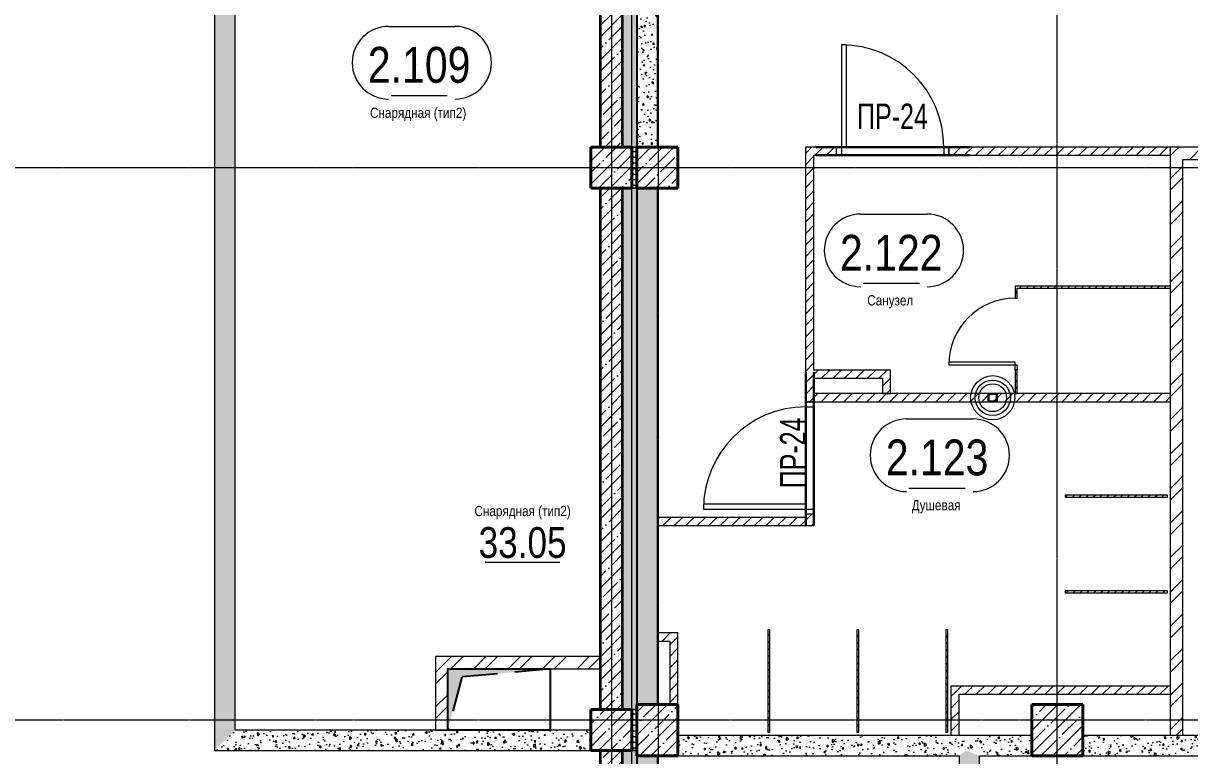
# Model space of a CAD drawing. Header units: millimetres. Extents: x -65509 to 912790, y 446 to 713294.
# Drawn here: x 182045 to 193449, y 217825 to 224986 of the extents above; entities that cross this region are included whole.
import ezdxf
from ezdxf.enums import TextEntityAlignment as Align

# ---------------------------------------------------------------- set-up
doc = ezdxf.new("R2010")
doc.units = ezdxf.units.MM
for name, pattern in [('CENTER2', [28.575, 19.05, -3.175, 3.175, -3.175]), ('HIDDEN', [9.525, 6.35, -3.175]), ('HIDDEN2', [4.7625, 3.175, -1.5875])]:
    doc.linetypes.add(name, pattern=pattern)
doc.layers.get('Defpoints').update_dxf_attribs({"color": 250})
for name, color, linetype, lineweight in [('A-AREA', 250, 'Continuous', 15), ('АР_Area', 250, 'Continuous', 5), ('АР_Двери', 5, 'Continuous', 9), ('АР_Колонны', 250, 'Continuous', 30), ('АР_площадь пом', 250, 'Continuous', 5), ('АР_Стены ГКЛ', 250, 'Continuous', 15), ('АР_Стены ЖБ', 250, 'Continuous', 35), ('АР_Стены кирпич', 250, 'Continuous', 20), ('АР_Стены ПЕНОблок', 250, 'Continuous', 20), ('АР_Стены_дефшов', 250, 'Continuous', 0), ('АР_Штриховка', 250, 'Continuous', 0), ('Двери кабины', 250, 'Continuous', 0), ('КМ_Фахверки', 250, 'Continuous', 25), ('ОВ_Шахты_блок 4.1', 250, 'Continuous', 25), ('РД_Оси_100', 250, 'Continuous', 0)]:
    doc.layers.add(name, color=color, linetype=linetype, lineweight=lineweight)
for name, color, linetype, lineweight, plot in [('АР_Делит', 250, 'Continuous', 0, False), ('РД_Проем', 250, 'Continuous', 0, False), ('РД_проем_инж перемыч_подсчет', 250, 'Continuous', 30, False)]:
    doc.layers.add(name, color=color, linetype=linetype, lineweight=lineweight, plot=plot)
doc.layers.add('РД_Перемычка инж проемов', color=250, linetype='Continuous')
doc.styles.add('Arial0', font='arial.ttf')
doc.styles.add('style1', font='ARIALN.TTF')
doc.styles.add('ккк', font='isocpeur.ttf', dxfattribs={"width": 0.85, "oblique": 15})
pattern_1 = [(45, (142195.16, 127275.07), (-112.2532, 112.2532), []), (45, (142307.41, 127275.07), (-112.2532, 112.2532), [198.4375, -39.6875, 0, -39.6875])]
pattern_2 = [(45, (142195.16, 127275.07), (-56.1266, 56.1266), [])]
pattern_3 = [(45, (142195.157, 127275.073), (-33.67596, 33.67596), [])]
pattern_4 = [(45, (142195.16, 127275.07), (-112.2532, 112.2532), []), (45, (142307.41, 127275.07), (-112.2532, 112.2532), [198.4375, -39.6875, 0, -39.6875])]
pattern_5 = [(360, (142195.157, 127275.073), (47.625, 27.4963065), [31.75, -63.5]), (120, (142195.157, 127275.073), (-47.625, 27.4963066), [31.75, -63.5]), (60, (142195.157, 127275.073), (1e-07, 54.992613), [-63.5, 31.75])]
pattern_6 = [(45, (142195.16, 127275.07), (-56.1266, 56.1266), [])]

# ---------------------------------------------------------------- blocks, each defined once
blk = doc.blocks.new('СОШ_2200_АР_ОСИ_М100_28.05.24')
at = {"layer": 'РД_Оси_100', "linetype": 'CENTER2'}
for p, q in [((49960, -6155), (49960, 139938.679)), ((-5954.958, 96300), (119910, 96300)), ((-5954.958, 90900), (119910, 90900))]:
    blk.add_line(p, q, dxfattribs=at)
for points in [[(45530, 139938.679), (45600, 139538.679), (45600, -6163.457)], [(46060, -6163.105), (46060, 139538.679), (46130, 139938.679)]]:
    blk.add_lwpolyline(points, dxfattribs=at)
blk = doc.blocks.new('otv')
at = {"linetype": 'Continuous'}
blk.add_lwpolyline([(0, -1), (0, 0), (1, 0), (1, -1)], close=True, dxfattribs=at)
blk.add_solid([(0, -1), (0, 0), (0.135, -0.137), (1, 0)], dxfattribs=at)
blk = doc.blocks.new('otv пунктир')
at = {"linetype": 'HIDDEN', "ltscale": 0.07}
blk.add_lwpolyline([(0, 0), (0, 1), (1, 1), (1, 0)], close=True, dxfattribs=at)
blk.add_lwpolyline([(0, 1), (0.135, 0.137), (1, 0)], dxfattribs=at)
blk = doc.blocks.new('Ф_блок 80')
at = {"layer": 'АР_Делит', "color": 1}
for radius in [216, 173, 136]:
    blk.add_circle((40, -40), radius, dxfattribs=at)
at = {"layer": 'КМ_Фахверки'}
blk.add_lwpolyline([(0, 0), (80, 0), (80, -80), (0, -80)], close=True, dxfattribs=at)
at = {"layer": 'КМ_Фахверки', "lineweight": 5}
blk.add_lwpolyline([(6, -6), (74, -6), (74, -74), (6, -74)], close=True, dxfattribs=at)
blk = doc.blocks.new('MOK-МаркаПом_овал_ареал')
for p, q in [((-2.99, 3.76), (3.52, 3.76)), ((-2.75, -3), (2.75, -3))]:
    blk.add_line(p, q)
for centre, radius, start, end in [((-2.99, 0.21), 3.55, 90, 270), ((3.52, 0.21), 3.55, 270, 90), ((-7.41, 0), 7.16, 0, 0.001)]:
    blk.add_arc(centre, radius, start, end)
at = {"color": 0, "style": 'style1'}
blk.add_attdef('АР-ПОМЕЩЕНИЕ:НОМЕР', text='', height=3, dxfattribs=at).set_placement((0.26, 0), align=Align.MIDDLE)
blk = doc.blocks.new('MOK-МаркаПомещения1')
at = {"layer": 'A-AREA', "color": 0}
blk.add_line((-3.65, -1.94), (3.65, -1.94), dxfattribs=at)
at = {"layer": 'A-AREA', "color": 0, "style": 'style1'}
blk.add_attdef('АР-ПОМЕЩЕНИЕ:ПЛОЩАДЬ', text='', height=3, dxfattribs=at).set_placement((0, 0), align=Align.MIDDLE)
at = {"layer": 'Defpoints', "style": 'style1', "flags": 8}
blk.add_attdef('АР-ПОМЕЩЕНИЕ:НАИМЕНОВАНИЕ', text='', height=1, dxfattribs=at).set_placement((0, 2.96), align=Align.MIDDLE)
blk = doc.blocks.new('MOK-МаркаПеремычки')
at = {"color": 0, "style": 'ккк', "oblique": 15, "width": 0.85}
blk.add_attdef('АР-ПРОЕМ:ПЕРЕМЫЧКА', text='', height=2.5, dxfattribs=at).set_placement((0, 0), align=Align.MIDDLE)

msp = doc.modelspace()

# ---------------------------------------------------------------- hatches: boundary and pattern name
at = {"layer": 'АР_Штриховка', "linetype": 'Continuous', "lineweight": 0}
h = msp.add_hatch(dxfattribs=at)
h.set_pattern_fill('AR-CONC', color=256, angle=45, style=0)
h.set_pattern_definition([(95, (142195.16, 127275.07), (140.09465, 117.55338), [19.05, -209.55]), (40, (142195.16, 127275.07), (-160.01845, 110.17673), [15.24, -167.64058]), (145.45144, (142206.83, 127284.87), (-19.9238, 227.7301), [16.19, -178.09024]), (91.1842, (142159.24, 127311), (221.41024, 161.9534), [28.575, -314.325]), (141.63556, (142177.7, 127324.5), (-7.0866, 342.82676), [24.285, -267.1356]), (36.18415, (142159.24, 127311), (-7.0866, 342.82676), [22.86, -251.4597]), (66, (142186.18, 127319.97), (179.51998, 34.89515), [19.05, -209.55]), (11, (142186.18, 127319.97), (-86.53993, 173.9412), [15.24, -167.64]), (116.45145, (142201.14, 127322.88), (92.98005, 208.83634), [16.19, -178.08994]), (82.5, (142195.16, 127275.07), (-57.60547, 61.973414), [0, -165.608, 0, -170.18, 0, -168.275]), (52.5, (142195.16, 127275.07), (-23.58973, 118.087), [0, -97.028, 0, -161.798, 0, -64.135]), (12.5, (142155.105, 127235.02), (99.927863, 91.826196), [0, -63.5, 0, -198.12, 0, -262.89]), (2.5, (142137.14, 127217.06), (86.7639, 122.72239), [0, -82.55, 0, -131.572, 0, -186.69])])
h.paths.add_polyline_path([(183915.157, 217875.073), (184115.157, 218075.073), (184115.157, 227675.073), (183915.157, 227675.073)], flags=0)
at = {"layer": 'АР_Штриховка', "linetype": 'Continuous', "lineweight": 5}
h = msp.add_hatch(dxfattribs=at)
h.set_pattern_fill('ANSI35', color=256, scale=25, style=0)
h.set_pattern_definition(pattern_1)
h.paths.add_polyline_path([(187685.158, 223775.073), (187905.157, 223775.073), (187905.157, 227375.073), (187685.158, 227375.073)], flags=0)
at = {"layer": 'АР_Штриховка', "linetype": 'Continuous', "lineweight": 0}
h = msp.add_hatch(dxfattribs=at)
h.set_pattern_fill('HONEY', color=256, scale=10, angle=-360, style=0)
h.set_pattern_definition(pattern_5)
h.paths.add_polyline_path([(188045.157, 227375.073), (187905.157, 227375.073), (187905.157, 223775.073), (188045.157, 223775.073)], flags=0)
h = msp.add_hatch(dxfattribs=at)
h.set_pattern_fill('AR-CONC', color=256, angle=-315, style=0)
h.set_pattern_definition([(95, (142195.16, 127275.07), (140.09465, 117.55338), [19.05, -209.55]), (40, (142195.16, 127275.07), (-160.01845, 110.17673), [15.24, -167.64058]), (145.45144, (142206.83, 127284.87), (-19.9238, 227.7301), [16.19, -178.09024]), (91.1842, (142159.24, 127311), (221.41024, 161.9534), [28.575, -314.325]), (141.63556, (142177.7, 127324.5), (-7.0866, 342.82676), [24.285, -267.1356]), (36.18415, (142159.24, 127311), (-7.0866, 342.82676), [22.86, -251.4597]), (66, (142186.18, 127319.97), (179.51998, 34.89515), [19.05, -209.55]), (11, (142186.18, 127319.97), (-86.53993, 173.9412), [15.24, -167.64]), (116.45145, (142201.14, 127322.88), (92.98005, 208.83634), [16.19, -178.08994]), (82.5, (142195.16, 127275.07), (-57.60547, 61.973414), [0, -165.608, 0, -170.18, 0, -168.275]), (52.5, (142195.16, 127275.07), (-23.58973, 118.087), [0, -97.028, 0, -161.798, 0, -64.135]), (12.5, (142155.105, 127235.02), (99.927863, 91.826196), [0, -63.5, 0, -198.12, 0, -262.89]), (2.5, (142137.14, 127217.06), (86.7639, 122.72239), [0, -82.55, 0, -131.572, 0, -186.69])])
h.paths.add_polyline_path([(188245.382, 227375.074), (188045.382, 227375.073), (188045.401, 223775.073), (188245.401, 223775.074)], flags=0)
at = {"layer": 'АР_Штриховка', "linetype": 'Continuous', "lineweight": 5}
h = msp.add_hatch(dxfattribs=at)
h.set_pattern_fill('ANSI35', color=256, scale=25, style=0)
h.set_pattern_definition(pattern_4)
h.paths.add_polyline_path([(187595.157, 223375.073), (187995.157, 223375.073), (187995.157, 223775.073), (187595.157, 223775.073)], flags=0)
at = {"layer": 'АР_Штриховка', "linetype": 'Continuous', "lineweight": 0}
h = msp.add_hatch(dxfattribs=at)
h.set_pattern_fill('HONEY', color=256, scale=10, angle=-360, style=0)
h.set_pattern_definition(pattern_5)
h.paths.add_polyline_path([(188045.157, 223775.073), (187995.157, 223775.073), (187995.157, 223375.073), (188045.157, 223375.073)], flags=0)
at = {"layer": 'АР_Штриховка', "linetype": 'Continuous', "lineweight": 5}
h = msp.add_hatch(dxfattribs=at)
h.set_pattern_fill('ANSI35', color=256, scale=25, style=0)
h.set_pattern_definition(pattern_4)
h.paths.add_polyline_path([(188045.307, 223375.073), (188445.307, 223375.073), (188445.307, 223775.073), (188045.307, 223775.073)], flags=0)
at = {"layer": 'АР_Штриховка', "linetype": 'Continuous', "lineweight": 0, "ltscale": 0.5}
h = msp.add_hatch(dxfattribs=at)
h.set_pattern_fill('ANSI31', color=256, scale=25, style=0)
h.set_pattern_definition([(45, (142195.16, 127275.07), (-56.1266, 56.1266), [])])
h.paths.add_polyline_path([(189695.157, 220155.073), (189775.157, 220075.073), (189775.157, 220185.073), (189695.157, 220185.073)], flags=0)
h.paths.add_polyline_path([(189695.157, 221285.073), (189775.157, 221365.073), (189775.157, 221515.073), (189755.157, 221541.74), (189695.157, 221515.073)], flags=0)
h.paths.add_polyline_path([(189695.157, 221515.073), (189755.157, 221541.74), (189775.157, 221595.073), (189775.157, 223695.073), (189695.157, 223775.073)], flags=0)
h = msp.add_hatch(dxfattribs=at)
h.set_pattern_fill('ANSI31', color=256, scale=25, style=0)
h.set_pattern_definition(pattern_2)
h.paths.add_polyline_path([(193263.139, 223695.073), (193263.139, 223775.073), (191095.157, 223775.073), (191095.157, 223695.073)], flags=0)
h.paths.add_polyline_path([(189995.157, 223695.073), (189995.157, 223775.073), (189695.157, 223775.073), (189775.157, 223695.073)], flags=0)
at = {"layer": 'АР_Штриховка', "linetype": 'Continuous', "lineweight": 0}
h = msp.add_hatch(dxfattribs=at)
h.set_pattern_fill('ANSI32', color=256, scale=25, angle=-360, style=0)
h.set_pattern_definition([(45, (142195.16, 127275.07), (-168.3798, 168.3798), []), (45, (142307.4, 127275.07), (-168.3798, 168.3798), [])])
h.paths.add_polyline_path([(193383.139, 223655.073), (193263.139, 223775.073), (193263.139, 221285.073), (193383.139, 221285.073)], flags=0)
h.paths.add_polyline_path([(193383.139, 221285.073), (193263.139, 221285.073), (193263.139, 218505.073), (193383.139, 218505.073)], flags=0)
h.paths.add_polyline_path([(193383.139, 218505.073), (193263.139, 218505.073), (193263.139, 218025.073), (193383.139, 218025.073)], flags=0)
h = msp.add_hatch(dxfattribs=at)
h.set_pattern_fill('ANSI32', color=256, scale=25, style=0)
h.set_pattern_definition([(45, (142195.16, 127275.07), (-168.3798, 168.3798), []), (45, (142307.4, 127275.07), (-168.3798, 168.3798), [])])
h.paths.add_polyline_path([(193263.139, 223775.073), (193383.139, 223655.073), (193633.139, 223655.073), (193753.139, 223775.073)], flags=0)
at = {"layer": 'АР_Штриховка', "linetype": 'Continuous', "lineweight": 5}
h = msp.add_hatch(dxfattribs=at)
h.set_pattern_fill('ANSI35', color=256, scale=25, style=0)
h.set_pattern_definition(pattern_1)
h.paths.add_polyline_path([(187685.159, 218275.073), (187905.158, 218275.073), (187905.158, 223375.073), (187685.159, 223375.073)], flags=0)
at = {"layer": 'АР_Штриховка', "linetype": 'Continuous', "lineweight": 0}
h = msp.add_hatch(dxfattribs=at)
h.set_pattern_fill('HONEY', color=256, scale=10, angle=-360, style=0)
h.set_pattern_definition(pattern_5)
h.paths.add_polyline_path([(188045.157, 223375.073), (187905.157, 223375.073), (187905.157, 218275.073), (188045.157, 218275.073)], flags=0)
h = msp.add_hatch(dxfattribs=at)
h.set_pattern_fill('AR-CONC', color=256, angle=-315, style=0)
h.set_pattern_definition([(95, (142195.16, 127275.07), (140.09465, 117.55338), [19.05, -209.55]), (40, (142195.16, 127275.07), (-160.01845, 110.17673), [15.24, -167.6406]), (145.45144, (142206.83, 127284.87), (-19.9238, 227.7301), [16.19, -178.09024]), (91.1842, (142159.24, 127311), (221.41024, 161.9534), [28.575, -314.325]), (141.63556, (142177.7, 127324.5), (-7.0866, 342.82676), [24.285, -267.1356]), (36.18415, (142159.24, 127311), (-7.0866, 342.8268), [22.86, -251.4597]), (66, (142186.18, 127319.97), (179.51998, 34.89515), [19.05, -209.55]), (11, (142186.18, 127319.97), (-86.53993, 173.9412), [15.24, -167.64]), (116.45145, (142201.14, 127322.88), (92.98005, 208.83634), [16.19, -178.08994]), (82.5, (142195.16, 127275.07), (-57.60547, 61.973414), [0, -165.608, 0, -170.18, 0, -168.275]), (52.5, (142195.16, 127275.07), (-23.58973, 118.087), [0, -97.028, 0, -161.798, 0, -64.135]), (12.5, (142155.105, 127235.02), (99.927863, 91.826196), [0, -63.5, 0, -198.12, 0, -262.89]), (2.5, (142137.14, 127217.06), (86.7639, 122.72239), [0, -82.55, 0, -131.572, 0, -186.69])])
h.paths.add_polyline_path([(188245.457, 223375.074), (188045.457, 223375.073), (188045.481, 218325.073), (188245.481, 218325.074)], flags=0)
h = msp.add_hatch(dxfattribs=at)
h.set_pattern_fill('ANSI31', color=256, scale=15, angle=-360, style=0)
h.set_pattern_definition([(45, (142195.157, 127275.073), (-33.67596, 33.67596), [])])
h.paths.add_polyline_path([(191743.139, 222415.073), (191763.139, 222395.073), (193263.139, 222395.073), (193263.139, 222415.073)], flags=0)
h = msp.add_hatch(dxfattribs=at)
h.set_pattern_fill('ANSI31', color=256, scale=15, style=0)
h.set_pattern_definition(pattern_3)
h.paths.add_polyline_path([(191743.139, 221365.073), (191763.139, 221365.073), (191763.139, 221597.591), (191743.139, 221597.591)], flags=0)
h.paths.add_polyline_path([(191743.139, 222347.591), (191763.139, 222347.591), (191763.139, 222395.073), (191743.139, 222415.073)], flags=0)
at = {"layer": 'АР_Штриховка', "linetype": 'Continuous', "lineweight": 0, "ltscale": 0.5}
h = msp.add_hatch(dxfattribs=at)
h.set_pattern_fill('ANSI31', color=256, scale=25, angle=-360, style=0)
h.set_pattern_definition([(45, (142195.16, 127275.07), (-56.1266, 56.1266), [])])
h.paths.add_polyline_path([(189775.157, 221595.073), (189755.157, 221541.74), (189775.157, 221515.073), (190445.157, 221515.073), (190525.157, 221595.073)], flags=0)
h = msp.add_hatch(dxfattribs=at)
h.set_pattern_fill('ANSI31', color=256, scale=25, angle=-360, style=0)
h.set_pattern_definition([(45, (142195.16, 127275.07), (-56.1266, 56.1266), [])])
h.paths.add_polyline_path([(190525.157, 221595.073), (190445.157, 221515.073), (190445.157, 221365.073), (190525.157, 221365.073)], flags=0)
h = msp.add_hatch(dxfattribs=at)
h.set_pattern_fill('ANSI31', color=256, scale=25, angle=-360, style=0)
h.set_pattern_definition([(45, (142195.16, 127275.07), (-56.1266, 56.1266), [])])
h.paths.add_polyline_path([(189775.157, 221365.073), (189695.157, 221285.073), (193263.139, 221285.073), (193263.139, 221365.073)], flags=0)
at = {"layer": 'АР_Штриховка', "linetype": 'Continuous', "lineweight": 0}
h = msp.add_hatch(dxfattribs=at)
h.set_pattern_fill('ANSI31', color=256, scale=15, angle=-360, style=0)
h.set_pattern_definition(pattern_3)
h.paths.add_polyline_path([(193231.095, 220352.299), (193231.095, 220372.299), (192233.139, 220372.299), (192233.139, 220352.299)], flags=0)
at = {"layer": 'АР_Штриховка', "linetype": 'Continuous', "lineweight": 0, "ltscale": 0.5}
h = msp.add_hatch(dxfattribs=at)
h.set_pattern_fill('ANSI31', color=256, scale=25, style=0)
h.set_pattern_definition([(45, (142195.16, 127275.07), (-56.1266, 56.1266), [])])
h.paths.add_polyline_path([(188245.472, 220155.073), (188245.472, 220075.073), (189775.157, 220075.073), (189695.157, 220155.073)], flags=0)
at = {"layer": 'АР_Штриховка', "linetype": 'Continuous', "lineweight": 0}
h = msp.add_hatch(dxfattribs=at)
h.set_pattern_fill('ANSI31', color=256, scale=15, angle=-360, style=0)
h.set_pattern_definition([(45, (142195.157, 127275.073), (-33.67596, 33.67596), [])])
h.paths.add_polyline_path([(192233.139, 219437.482), (192233.139, 219417.482), (193231.095, 219417.482), (193231.095, 219437.482)], flags=0)
at = {"layer": 'АР_Штриховка', "linetype": 'Continuous', "lineweight": 0, "ltscale": 0.5}
h = msp.add_hatch(dxfattribs=at)
h.set_pattern_fill('ANSI31', color=256, scale=25, style=0)
h.set_pattern_definition(pattern_6)
h.paths.add_polyline_path([(188365.307, 218945.069), (188445.307, 219025.066), (188245.477, 219025.073), (188245.474, 218945.073)], flags=0)
h = msp.add_hatch(dxfattribs=at)
h.set_pattern_fill('ANSI31', color=256, scale=25, style=0)
h.set_pattern_definition([(45, (142195.16, 127275.07), (-56.1266, 56.1266), [])])
h.paths.add_polyline_path([(188365.307, 218325.073), (188445.307, 218325.073), (188445.307, 219025.066), (188365.307, 218945.069)], flags=0)
at = {"layer": 'АР_Штриховка', "linetype": 'Continuous', "lineweight": 0}
h = msp.add_hatch(dxfattribs=at)
h.set_pattern_fill('ANSI31', color=256, scale=15, style=0)
h.set_pattern_definition([(45, (142195.157, 127275.073), (-33.67596, 33.67596), [])])
h.paths.add_polyline_path([(189325.311, 218055.073), (189345.311, 218055.073), (189345.311, 219055.073), (189325.311, 219055.073)], flags=0)
h = msp.add_hatch(dxfattribs=at)
h.set_pattern_fill('ANSI31', color=256, scale=15, style=0)
h.set_pattern_definition(pattern_3)
h.paths.add_polyline_path([(190195.311, 218055.073), (190215.311, 218055.073), (190215.311, 219055.073), (190195.311, 219055.073)], flags=0)
h = msp.add_hatch(dxfattribs=at)
h.set_pattern_fill('ANSI31', color=256, scale=15, style=0)
h.set_pattern_definition(pattern_3)
h.paths.add_polyline_path([(191065.311, 218055.074), (191085.311, 218055.074), (191085.311, 219055.073), (191065.311, 219055.073)], flags=0)
h = msp.add_hatch(dxfattribs=at)
h.set_pattern_fill('ANSI32', color=256, scale=25, style=0)
h.set_pattern_definition([(45, (142195.16, 127275.07), (-168.3798, 168.3798), []), (45, (142307.4, 127275.07), (-168.3798, 168.3798), [])])
h.paths.add_polyline_path([(186075.162, 218075.073), (186195.162, 218075.073), (186195.162, 218675.073), (186075.162, 218795.073)], flags=0)
h = msp.add_hatch(dxfattribs=at)
h.set_pattern_fill('ANSI32', color=256, scale=25, angle=-359.9999998, style=0)
h.set_pattern_definition([(45, (142195.16, 127275.07), (-168.3798, 168.3798), []), (45, (142307.4, 127275.07), (-168.3798, 168.3798), [])])
h.paths.add_polyline_path([(186075.162, 218795.073), (186195.162, 218675.073), (187685.159, 218675.073), (187685.159, 218795.073)], flags=0)
at = {"layer": 'АР_Штриховка', "linetype": 'Continuous', "lineweight": 0, "ltscale": 0.5}
h = msp.add_hatch(dxfattribs=at)
h.set_pattern_fill('ANSI31', color=256, scale=25, style=0)
h.set_pattern_definition(pattern_2)
h.paths.add_polyline_path([(193263.139, 218425.073), (193263.139, 218505.073), (191115.307, 218505.073), (191195.307, 218425.073)], flags=0)
h = msp.add_hatch(dxfattribs=at)
h.set_pattern_fill('ANSI31', color=256, scale=25, style=0)
h.set_pattern_definition(pattern_6)
h.paths.add_polyline_path([(191115.307, 218025.073), (191195.307, 218025.073), (191195.307, 218425.073), (191115.307, 218505.073)], flags=0)
at = {"layer": 'АР_Штриховка', "linetype": 'Continuous', "lineweight": 5}
h = msp.add_hatch(dxfattribs=at)
h.set_pattern_fill('ANSI35', color=256, scale=25, style=0)
h.set_pattern_definition(pattern_4)
h.paths.add_polyline_path([(187595.157, 217875.073), (187995.157, 217875.073), (187995.157, 218275.073), (187595.157, 218275.073)], flags=0)
at = {"layer": 'АР_Штриховка', "linetype": 'Continuous', "lineweight": 0}
h = msp.add_hatch(dxfattribs=at)
h.set_pattern_fill('HONEY', color=256, scale=10, angle=-360, style=0)
h.set_pattern_definition(pattern_5)
h.paths.add_polyline_path([(188045.157, 218275.073), (187995.157, 218275.073), (187995.157, 217875.073), (188045.157, 217875.073)], flags=0)
at = {"layer": 'АР_Штриховка', "linetype": 'Continuous', "lineweight": 5}
h = msp.add_hatch(dxfattribs=at)
h.set_pattern_fill('ANSI35', color=256, scale=25, style=0)
h.set_pattern_definition(pattern_4)
h.paths.add_polyline_path([(188045.307, 217825.073), (188445.307, 217825.073), (188445.307, 218325.073), (188045.307, 218325.073)], flags=0)
h = msp.add_hatch(dxfattribs=at)
h.set_pattern_fill('ANSI35', color=256, scale=25, style=0)
h.set_pattern_definition(pattern_4)
h.paths.add_polyline_path([(191905.157, 217825.073), (192405.157, 217825.073), (192405.157, 218325.073), (191905.157, 218325.073)], flags=0)
at = {"layer": 'АР_Штриховка', "linetype": 'Continuous', "lineweight": 0}
h = msp.add_hatch(dxfattribs=at)
h.set_pattern_fill('AR-CONC', color=256, angle=45, style=0)
h.set_pattern_definition([(95, (142195.16, 127275.07), (140.09465, 117.55338), [19.05, -209.55]), (40, (142195.16, 127275.07), (-160.01845, 110.17673), [15.24, -167.6406]), (145.45144, (142206.83, 127284.87), (-19.9238, 227.7301), [16.19, -178.09024]), (91.1842, (142159.24, 127311), (221.41024, 161.9534), [28.575, -314.325]), (141.63556, (142177.7, 127324.5), (-7.0866, 342.82676), [24.285, -267.1356]), (36.18415, (142159.24, 127311), (-7.0866, 342.8268), [22.86, -251.4597]), (66, (142186.18, 127319.97), (179.51998, 34.89515), [19.05, -209.55]), (11, (142186.18, 127319.97), (-86.53993, 173.9412), [15.24, -167.64]), (116.45144, (142201.14, 127322.88), (92.98005, 208.83634), [16.19, -178.08994]), (82.5, (142195.16, 127275.07), (-57.60547, 61.973414), [0, -165.608, 0, -170.18, 0, -168.275]), (52.5, (142195.16, 127275.07), (-23.58973, 118.087), [0, -97.028, 0, -161.798, 0, -64.135]), (12.5, (142155.105, 127235.02), (99.927863, 91.826196), [0, -63.5, 0, -198.12, 0, -262.89]), (2.5, (142137.14, 127217.06), (86.7639, 122.72239), [0, -82.55, 0, -131.572, 0, -186.69])])
h.paths.add_polyline_path([(184115.157, 218075.073), (183915.157, 217875.073), (187595.157, 217875.073), (187595.157, 218075.073)], flags=0)
h = msp.add_hatch(dxfattribs=at)
h.set_pattern_fill('AR-CONC', color=256, angle=45, style=0)
h.set_pattern_definition([(95, (142195.16, 127275.07), (140.09465, 117.55338), [19.05, -209.55]), (40, (142195.16, 127275.07), (-160.01845, 110.17673), [15.24, -167.6406]), (145.45144, (142206.83, 127284.87), (-19.9238, 227.7301), [16.19, -178.09024]), (91.1842, (142159.24, 127311), (221.41024, 161.9534), [28.575, -314.325]), (141.63556, (142177.7, 127324.5), (-7.0866, 342.82676), [24.285, -267.1356]), (36.18415, (142159.24, 127311), (-7.0866, 342.8268), [22.86, -251.4597]), (66, (142186.18, 127319.97), (179.51998, 34.89515), [19.05, -209.55]), (11, (142186.18, 127319.97), (-86.53993, 173.9412), [15.24, -167.64]), (116.45144, (142201.14, 127322.88), (92.98005, 208.83634), [16.19, -178.08994]), (82.5, (142195.16, 127275.07), (-57.60547, 61.973414), [0, -165.608, 0, -170.18, 0, -168.275]), (52.5, (142195.16, 127275.07), (-23.58973, 118.087), [0, -97.028, 0, -161.798, 0, -64.135]), (12.5, (142155.105, 127235.02), (99.927863, 91.826196), [0, -63.5, 0, -198.12, 0, -262.89]), (2.5, (142137.14, 127217.06), (86.7639, 122.72239), [0, -82.55, 0, -131.572, 0, -186.69])])
h.paths.add_polyline_path([(188445.307, 218025.073), (188445.307, 217825.073), (191195.157, 217825.073), (191261.824, 217875.073), (191195.157, 218025.073)], flags=0)
h.paths.add_polyline_path([(191195.157, 218025.073), (191261.824, 217875.073), (191395.157, 217825.073), (191905.157, 217825.073), (191905.157, 218025.073)], flags=0)
h = msp.add_hatch(dxfattribs=at)
h.set_pattern_fill('AR-CONC', color=256, angle=45, style=0)
h.set_pattern_definition([(95, (142195.16, 127275.07), (140.09465, 117.55338), [19.05, -209.55]), (40, (142195.16, 127275.07), (-160.01845, 110.17673), [15.24, -167.6406]), (145.45144, (142206.83, 127284.87), (-19.9238, 227.7301), [16.19, -178.09024]), (91.1842, (142159.24, 127311), (221.41024, 161.9534), [28.575, -314.325]), (141.63556, (142177.7, 127324.5), (-7.0866, 342.82676), [24.285, -267.1356]), (36.18415, (142159.24, 127311), (-7.0866, 342.8268), [22.86, -251.4597]), (66, (142186.18, 127319.97), (179.51998, 34.89515), [19.05, -209.55]), (11, (142186.18, 127319.97), (-86.53993, 173.9412), [15.24, -167.64]), (116.45145, (142201.14, 127322.88), (92.98005, 208.83634), [16.19, -178.08994]), (82.5, (142195.16, 127275.07), (-57.60547, 61.973414), [0, -165.608, 0, -170.18, 0, -168.275]), (52.5, (142195.16, 127275.07), (-23.58973, 118.087), [0, -97.028, 0, -161.798, 0, -64.135]), (12.5, (142155.105, 127235.02), (99.927863, 91.826196), [0, -63.5, 0, -198.12, 0, -262.89]), (2.5, (142137.14, 127217.06), (86.7639, 122.72239), [0, -82.55, 0, -131.572, 0, -186.69])])
h.paths.add_polyline_path([(192405.157, 218025.073), (192405.157, 217825.073), (193635.157, 217825.073), (193635.157, 218025.073)], flags=0)
h.paths.add_polyline_path([(193635.157, 218025.073), (193635.157, 217825.073), (195045.157, 217825.073), (195045.157, 218025.073)], flags=0)
at = {"layer": 'АР_Штриховка', "linetype": 'Continuous', "lineweight": 5}
h = msp.add_hatch(dxfattribs=at)
h.set_pattern_fill('ANSI35', color=256, scale=25, angle=-360, style=0)
h.set_pattern_definition(pattern_1)
h.paths.add_polyline_path([(187905.157, 217875.073), (187685.157, 217875.073), (187685.157, 217575.073), (187905.157, 217575.073)], flags=0)
h.paths.add_polyline_path([(187905.157, 216175.073), (187685.157, 216175.073), (187685.157, 214675.073), (187905.157, 214675.073)], flags=0)
at = {"layer": 'АР_Штриховка', "linetype": 'Continuous', "lineweight": 0}
h = msp.add_hatch(dxfattribs=at)
h.set_pattern_fill('HONEY', color=256, scale=10, angle=-360, style=0)
h.set_pattern_definition(pattern_5)
h.paths.add_polyline_path([(188045.157, 217875.073), (187905.157, 217875.073), (187905.157, 217575.068), (188045.157, 217575.068)], flags=0)
h.paths.add_polyline_path([(188045.157, 216175.068), (187905.157, 216175.068), (187905.157, 214675.073), (188045.157, 214675.073)], flags=0)
h = msp.add_hatch(dxfattribs=at)
h.set_pattern_fill('AR-CONC', color=256, angle=-315, style=0)
h.set_pattern_definition([(95, (142195.16, 127275.07), (140.09465, 117.55338), [19.05, -209.55]), (40, (142195.16, 127275.07), (-160.01845, 110.17673), [15.24, -167.6406]), (145.45144, (142206.83, 127284.87), (-19.9238, 227.7301), [16.19, -178.09024]), (91.1842, (142159.24, 127311), (221.41024, 161.9534), [28.575, -314.325]), (141.63556, (142177.7, 127324.5), (-7.0866, 342.82676), [24.285, -267.1356]), (36.18415, (142159.24, 127311), (-7.0866, 342.8268), [22.86, -251.4597]), (66, (142186.18, 127319.97), (179.51998, 34.89515), [19.05, -209.55]), (11, (142186.18, 127319.97), (-86.53993, 173.9412), [15.24, -167.64]), (116.45145, (142201.14, 127322.88), (92.98005, 208.83634), [16.19, -178.08994]), (82.5, (142195.16, 127275.07), (-57.60547, 61.973414), [0, -165.608, 0, -170.18, 0, -168.275]), (52.5, (142195.16, 127275.07), (-23.58973, 118.087), [0, -97.028, 0, -161.798, 0, -64.135]), (12.5, (142155.105, 127235.02), (99.927863, 91.826196), [0, -63.5, 0, -198.12, 0, -262.89]), (2.5, (142137.14, 127217.06), (86.7639, 122.72239), [0, -82.55, 0, -131.572, 0, -186.69])])
h.paths.add_polyline_path([(188245.43, 217827.683), (188045.43, 217827.682), (188045.431, 217625.068), (188245.431, 217625.069)], flags=0)
h.paths.add_polyline_path([(188245.438, 216125.069), (188045.438, 216125.068), (188045.458, 212375.073), (188245.458, 212375.074)], flags=0)
h = msp.add_hatch(dxfattribs=at)
h.set_pattern_fill('AR-CONC', color=256, angle=-315, style=0)
h.set_pattern_definition([(95, (142195.16, 127275.07), (140.09465, 117.55338), [19.05, -209.55]), (40, (142195.16, 127275.07), (-160.01845, 110.17673), [15.24, -167.6406]), (145.45144, (142206.83, 127284.87), (-19.9238, 227.7301), [16.19, -178.09024]), (91.1842, (142159.24, 127311), (221.41024, 161.9534), [28.575, -314.325]), (141.63556, (142177.7, 127324.5), (-7.0866, 342.82676), [24.285, -267.1356]), (36.18415, (142159.24, 127311), (-7.0866, 342.8268), [22.86, -251.4597]), (66, (142186.18, 127319.97), (179.51998, 34.89515), [19.05, -209.55]), (11, (142186.18, 127319.97), (-86.53993, 173.9412), [15.24, -167.64]), (116.45145, (142201.14, 127322.88), (92.98005, 208.83634), [16.19, -178.08994]), (82.5, (142195.16, 127275.07), (-57.60547, 61.973414), [0, -165.608, 0, -170.18, 0, -168.275]), (52.5, (142195.16, 127275.07), (-23.58973, 118.087), [0, -97.028, 0, -161.798, 0, -64.135]), (12.5, (142155.105, 127235.02), (99.927863, 91.826196), [0, -63.5, 0, -198.12, 0, -262.89]), (2.5, (142137.14, 127217.06), (86.7639, 122.72239), [0, -82.55, 0, -131.572, 0, -186.69])])
h.paths.add_polyline_path([(191395.157, 217825.073), (191261.824, 217875.073), (191195.157, 217825.073), (191195.157, 213975.073), (191395.157, 213975.073)], flags=0)
h.paths.add_polyline_path([(191395.157, 212875.073), (191195.157, 212875.073), (191195.157, 208375.073), (191395.157, 208375.073)], flags=0)
h.paths.add_polyline_path([(191395.157, 207275.073), (191195.157, 207275.073), (191195.157, 201875.073), (191395.157, 201875.073)], flags=0)
h.paths.add_polyline_path([(191395.157, 200775.073), (191195.157, 200775.073), (191195.157, 200175.073), (191395.157, 200375.073)], flags=0)

# ---------------------------------------------------------------- linework, layer by layer
at = {"layer": 'АР_Двери', "linetype": 'Continuous', "lineweight": 9}
for points in [[(190045.157, 223775.073), (190095.157, 223775.073), (190095.157, 224775.073), (190045.157, 224775.073)], [(190045.157, 223695.073), (189995.157, 223695.073), (189995.157, 223775.073), (190045.157, 223775.073)], [(191045.157, 223695.073), (191095.157, 223695.073), (191095.157, 223775.073), (191045.157, 223775.073)], [(189775.157, 221235.073), (189775.157, 221285.073), (189695.157, 221285.073), (189695.157, 221235.073)], [(189695.157, 220235.073), (189695.157, 220285.073), (188695.157, 220285.073), (188695.157, 220235.073)], [(189775.157, 220235.073), (189775.157, 220185.073), (189695.157, 220185.073), (189695.157, 220235.073)]]:
    msp.add_lwpolyline(points, close=True, dxfattribs=at)
for centre, start, end in [((190045.157, 223775.073), 0, 90), ((189695.157, 220235.073), 90, 180)]:
    msp.add_arc(centre, 1000, start, end, dxfattribs=at)
at = {"layer": 'АР_Колонны', "linetype": 'HIDDEN2', "lineweight": 25}
for p, q in [((187595.157, 223775.073), (187995.157, 223775.073)), ((187595.157, 223375.073), (187595.157, 223775.073)), ((187995.157, 223775.073), (187995.157, 223375.073)), ((188045.307, 223775.073), (188445.307, 223775.073)), ((188045.307, 223375.073), (188045.307, 223775.073)), ((188445.307, 223775.073), (188445.307, 223375.073)), ((187995.157, 223375.073), (187595.157, 223375.073)), ((188445.307, 223375.073), (188045.307, 223375.073)), ((187595.157, 218275.073), (187995.157, 218275.073)), ((187595.157, 217875.073), (187595.157, 218275.073)), ((187995.157, 218275.073), (187995.157, 217875.073)), ((188045.307, 218325.073), (188445.307, 218325.073)), ((188045.307, 217825.073), (188045.307, 218325.073)), ((188445.307, 218325.073), (188445.307, 217825.073)), ((191905.157, 218325.073), (192405.157, 218325.073)), ((191905.157, 217825.073), (191905.157, 218325.073)), ((192405.157, 218325.073), (192405.157, 217825.073)), ((187995.157, 217875.073), (187595.157, 217875.073)), ((188445.307, 217825.073), (188045.307, 217825.073)), ((192405.157, 217825.073), (191905.157, 217825.073))]:
    msp.add_line(p, q, dxfattribs=at)
at = {"layer": 'АР_Колонны', "linetype": 'Continuous', "lineweight": 35}
for p, q in [((187595.157, 223775.073), (187995.157, 223775.073)), ((187595.157, 223375.073), (187595.157, 223775.073)), ((187995.157, 223375.073), (187995.157, 223775.073)), ((188045.307, 223775.073), (188445.307, 223775.073)), ((188045.307, 223375.073), (188045.307, 223775.073)), ((188445.307, 223375.073), (188445.307, 223775.073)), ((187595.157, 223375.073), (187995.157, 223375.073)), ((188045.307, 223375.073), (188445.307, 223375.073)), ((187595.157, 218275.073), (187995.157, 218275.073)), ((187595.157, 217875.073), (187595.157, 218275.073)), ((187995.157, 217875.073), (187995.157, 218275.073)), ((188045.307, 218325.073), (188445.307, 218325.073)), ((188045.307, 217825.073), (188045.307, 218325.073)), ((188445.307, 217825.073), (188445.307, 218325.073)), ((191905.157, 218325.073), (192405.157, 218325.073)), ((191905.157, 217825.073), (191905.157, 218325.073)), ((192405.157, 217825.073), (192405.157, 218325.073)), ((187595.157, 217875.073), (187995.157, 217875.073)), ((188045.307, 217825.073), (188445.307, 217825.073)), ((191905.157, 217825.073), (192405.157, 217825.073))]:
    msp.add_line(p, q, dxfattribs=at)
at = {"layer": 'АР_Колонны', "lineweight": 9}
msp.add_lwpolyline([(188045.382, 227875.073), (188045.533, 195850.076), (187995.309, 195850.076), (187995.157, 227875.073)], close=True, dxfattribs=at)
at = {"layer": 'АР_Стены ГКЛ', "linetype": 'Continuous', "lineweight": 15}
for p, q in [((193263.139, 222415.073), (191743.139, 222415.073)), ((191743.139, 222415.073), (191743.139, 222347.591)), ((191763.139, 222395.073), (193263.139, 222395.073)), ((191763.139, 222347.591), (191763.139, 222395.073)), ((193263.139, 222395.073), (193263.139, 222415.073)), ((191743.139, 222347.591), (191763.139, 222347.591)), ((191763.139, 221597.591), (191743.139, 221597.591)), ((191743.139, 221597.591), (191743.139, 221365.073)), ((191763.139, 221365.073), (191763.139, 221597.591)), ((191743.139, 221365.073), (191763.139, 221365.073)), ((193231.095, 220372.299), (192233.139, 220372.299)), ((192233.139, 220372.299), (192233.139, 220352.299)), ((192233.139, 220352.299), (193231.095, 220352.299)), ((193231.095, 220352.299), (193231.095, 220372.299)), ((192233.139, 219437.482), (192233.139, 219417.482)), ((193231.095, 219437.482), (192233.139, 219437.482)), ((192233.139, 219417.482), (193231.095, 219417.482)), ((193231.095, 219417.482), (193231.095, 219437.482)), ((189345.311, 219055.073), (189325.311, 219055.073)), ((189325.311, 219055.073), (189325.311, 218055.073)), ((189345.311, 218055.073), (189345.311, 219055.073)), ((190215.311, 219055.073), (190195.311, 219055.073)), ((190195.311, 219055.073), (190195.311, 218055.073)), ((190215.311, 218055.073), (190215.311, 219055.073)), ((191085.311, 219055.073), (191065.311, 219055.073)), ((191065.311, 219055.073), (191065.311, 218055.074)), ((191085.311, 218055.074), (191085.311, 219055.073)), ((189325.311, 218055.073), (189345.311, 218055.073)), ((190195.311, 218055.073), (190215.311, 218055.073)), ((191065.311, 218055.074), (191085.311, 218055.074))]:
    msp.add_line(p, q, dxfattribs=at)
at = {"layer": 'АР_Стены ЖБ', "linetype": 'Continuous', "lineweight": 35}
for p, q in [((187685.158, 227375.073), (187685.158, 223775.073)), ((187905.157, 223775.073), (187905.157, 227375.073)), ((187685.158, 223775.073), (187905.157, 223775.073)), ((187905.158, 223375.073), (187685.159, 223375.073)), ((187685.159, 223375.073), (187685.159, 218275.073)), ((187905.158, 218275.073), (187905.158, 223375.073)), ((187685.159, 218275.073), (187905.158, 218275.073)), ((187905.157, 217875.073), (187685.157, 217875.073)), ((187685.157, 217875.073), (187685.157, 217575.073)), ((187905.157, 217575.073), (187905.157, 217875.073))]:
    msp.add_line(p, q, dxfattribs=at)
at = {"layer": 'АР_Стены ЖБ', "linetype": 'Continuous', "lineweight": 40}
for p, q in [((187995.157, 223775.073), (187595.157, 223775.073)), ((187595.157, 223775.073), (187595.157, 223375.073)), ((187995.157, 223375.073), (187995.157, 223775.073)), ((188445.307, 223775.073), (188045.307, 223775.073)), ((188045.307, 223775.073), (188045.307, 223375.073)), ((188445.307, 223375.073), (188445.307, 223775.073)), ((187595.157, 223375.073), (187995.157, 223375.073)), ((188045.307, 223375.073), (188445.307, 223375.073)), ((187995.157, 218275.073), (187595.157, 218275.073)), ((187595.157, 218275.073), (187595.157, 217875.073)), ((187995.157, 217875.073), (187995.157, 218275.073)), ((188445.307, 218325.073), (188045.307, 218325.073)), ((188045.307, 218325.073), (188045.307, 217825.073)), ((188445.307, 217825.073), (188445.307, 218325.073)), ((192405.157, 218325.073), (191905.157, 218325.073)), ((191905.157, 218325.073), (191905.157, 217825.073)), ((192405.157, 217825.073), (192405.157, 218325.073)), ((187595.157, 217875.073), (187995.157, 217875.073)), ((188045.307, 217825.073), (188445.307, 217825.073)), ((191905.157, 217825.073), (192405.157, 217825.073))]:
    msp.add_line(p, q, dxfattribs=at)
at = {"layer": 'АР_Стены кирпич', "linetype": 'Continuous', "lineweight": 20}
for p, q in [((193263.139, 218025.073), (193263.139, 223775.073)), ((193753.139, 223775.073), (193263.139, 223775.073)), ((193383.139, 218025.073), (193383.139, 223655.073)), ((193383.139, 223655.073), (193633.139, 223655.073)), ((186075.162, 218795.073), (186075.162, 218075.073)), ((187685.159, 218795.073), (186075.162, 218795.073)), ((187685.159, 218675.073), (187685.159, 218795.073)), ((186195.162, 218075.073), (186195.162, 218675.073)), ((186195.162, 218675.073), (187685.159, 218675.073)), ((186075.162, 218075.073), (186195.162, 218075.073)), ((193263.139, 218025.073), (193383.139, 218025.073))]:
    msp.add_line(p, q, dxfattribs=at)
at = {"layer": 'АР_Стены ПЕНОблок', "linetype": 'Continuous', "lineweight": 20}
for p, q in [((183915.157, 227675.073), (183915.157, 217875.073)), ((184115.157, 218075.073), (184115.157, 227675.073)), ((188045.382, 227375.073), (188045.401, 223775.073)), ((188245.401, 223775.074), (188245.382, 227375.074)), ((188045.401, 223775.073), (188245.401, 223775.074)), ((189695.157, 221285.073), (189695.157, 223775.073)), ((189995.157, 223775.073), (189695.157, 223775.073)), ((189995.157, 223695.073), (189995.157, 223775.073)), ((193263.139, 223775.073), (191095.157, 223775.073)), ((191095.157, 223775.073), (191095.157, 223695.073)), ((193263.139, 223695.073), (193263.139, 223775.073)), ((189775.157, 221595.073), (189775.157, 223695.073)), ((189775.157, 223695.073), (189995.157, 223695.073)), ((191095.157, 223695.073), (193263.139, 223695.073)), ((188245.457, 223375.074), (188045.457, 223375.073)), ((188045.457, 223375.073), (188045.481, 218325.073)), ((188245.481, 218325.074), (188245.457, 223375.074)), ((190525.157, 221595.073), (189775.157, 221595.073)), ((190525.157, 221365.073), (190525.157, 221595.073)), ((189775.157, 221365.073), (189775.157, 221515.073)), ((189775.157, 221515.073), (190445.157, 221515.073)), ((190445.157, 221515.073), (190445.157, 221365.073)), ((193263.139, 221365.073), (189775.157, 221365.073)), ((190445.157, 221365.073), (190525.157, 221365.073)), ((193263.139, 221285.073), (193263.139, 221365.073)), ((189695.157, 221285.073), (193263.139, 221285.073)), ((188245.472, 220155.073), (188245.472, 220075.073)), ((189695.157, 220155.073), (188245.472, 220155.073)), ((189775.157, 220185.073), (189695.157, 220185.073)), ((189695.157, 220185.073), (189695.157, 220155.073)), ((189775.157, 220075.073), (189775.157, 220185.073)), ((188245.472, 220075.073), (189775.157, 220075.073)), ((188245.477, 219025.073), (188245.474, 218945.073)), ((188445.307, 219025.066), (188245.477, 219025.073)), ((188445.307, 218325.073), (188445.307, 219025.066)), ((188245.474, 218945.073), (188365.307, 218945.069)), ((188365.307, 218945.069), (188365.307, 218325.073)), ((193263.139, 218505.073), (191115.307, 218505.073)), ((191115.307, 218505.073), (191115.307, 218025.073)), ((193263.139, 218425.073), (193263.139, 218505.073)), ((191195.307, 218425.073), (193263.139, 218425.073)), ((191195.307, 218025.073), (191195.307, 218425.073)), ((188045.481, 218325.073), (188245.481, 218325.074)), ((188365.307, 218325.073), (188445.307, 218325.073)), ((187595.157, 218075.073), (184115.157, 218075.073)), ((187595.157, 217875.073), (187595.157, 218075.073)), ((188445.307, 218025.073), (191905.157, 218025.073)), ((188445.307, 218025.073), (188445.307, 217825.073)), ((191115.307, 218025.073), (191195.307, 218025.073)), ((191905.157, 217825.073), (191905.157, 218025.073)), ((192405.157, 218025.073), (195045.157, 218025.073)), ((192405.157, 218025.073), (192405.157, 217825.073)), ((183915.157, 217875.073), (187595.157, 217875.073)), ((188245.43, 217827.683), (188045.43, 217827.682)), ((188045.43, 217827.682), (188045.431, 217625.068)), ((188245.431, 217625.069), (188245.43, 217827.683)), ((188445.307, 217825.073), (191195.157, 217825.073)), ((191195.157, 217825.073), (191195.157, 213975.073)), ((191395.157, 213975.073), (191395.157, 217825.073)), ((191395.157, 217825.073), (191905.157, 217825.073)), ((192405.157, 217825.073), (195045.157, 217825.073))]:
    msp.add_line(p, q, dxfattribs=at)
at = {"layer": 'АР_Стены_дефшов', "linetype": 'Continuous', "lineweight": 0}
for p, q in [((187905.157, 227375.073), (187905.157, 223775.073)), ((188045.157, 223775.073), (188045.157, 227375.073)), ((187905.157, 223775.073), (188045.157, 223775.073)), ((188045.157, 223775.073), (187995.157, 223775.073)), ((187995.157, 223775.073), (187995.157, 223375.073)), ((188045.157, 223375.073), (188045.157, 223775.073)), ((188045.157, 223375.073), (187905.157, 223375.073)), ((187905.157, 223375.073), (187905.157, 218275.073)), ((187995.157, 223375.073), (188045.157, 223375.073)), ((188045.157, 218275.073), (188045.157, 223375.073)), ((187905.157, 218275.073), (188045.157, 218275.073)), ((188045.157, 218275.073), (187995.157, 218275.073)), ((187995.157, 218275.073), (187995.157, 217875.073)), ((188045.157, 217875.073), (188045.157, 218275.073)), ((188045.157, 217875.073), (187905.157, 217875.073)), ((187905.157, 217875.073), (187905.157, 217575.068)), ((187995.157, 217875.073), (188045.157, 217875.073)), ((188045.157, 217575.068), (188045.157, 217875.073))]:
    msp.add_line(p, q, dxfattribs=at)
at = {"layer": 'Двери кабины', "linetype": 'Continuous', "lineweight": 0}
for points in [[(191763.139, 222297.591), (191763.139, 222347.591), (191743.139, 222347.591), (191743.139, 222297.591)], [(191743.139, 221647.591), (191743.139, 221672.591), (191093.139, 221672.591), (191093.139, 221647.591)], [(191763.139, 221647.591), (191763.139, 221597.591), (191743.139, 221597.591), (191743.139, 221647.591)]]:
    msp.add_lwpolyline(points, close=True, dxfattribs=at)
msp.add_arc((191743.139, 221647.591), 650, 90, 180, dxfattribs=at)
at = {"layer": 'РД_Проем', "linetype": 'Continuous', "lineweight": 0}
for p, q in [((191095.157, 223775.073), (189995.157, 223775.073)), ((191095.157, 223695.073), (189995.157, 223695.073)), ((189695.157, 221285.073), (189695.157, 220185.073)), ((189775.157, 221285.073), (189775.157, 220185.073))]:
    msp.add_line(p, q, dxfattribs=at)
at = {"layer": 'РД_проем_инж перемыч_подсчет', "linetype": 'Continuous', "lineweight": 30}
for p, q in [((191295.157, 223775.073), (189795.157, 223775.073)), ((191295.157, 223695.073), (189795.157, 223695.073)), ((189695.157, 221575.073), (189695.157, 220075.073)), ((189775.157, 221575.073), (189775.157, 220075.073))]:
    msp.add_line(p, q, dxfattribs=at)

# ---------------------------------------------------------------- block references
at = {"layer": 'АР_Area', "linetype": 'Continuous', "lineweight": 5}
ref = msp.add_blockref('MOK-МаркаПом_овал_ареал', (185915.157, 224579.665), dxfattribs=dict(at, xscale=100, yscale=100, zscale=100))
ref.add_attrib('АР-ПОМЕЩЕНИЕ:НОМЕР', '2.109', dxfattribs={"layer": '0', "color": 0, "height": 350, "style": 'style1'}).set_placement((185915.157, 224579.665), align=Align.MIDDLE)
ref.add_attrib('АР-ПОМЕЩЕНИЕ:НАИМЕНОВАНИЕ', 'Снарядная (тип2)', dxfattribs={"layer": 'Defpoints', "color": 2, "height": 100, "style": 'style1'}).set_placement((185905.742, 224098.272), align=Align.MIDDLE)
ref = msp.add_blockref('MOK-МаркаПом_овал_ареал', (190530.991, 222744.546), dxfattribs=dict(at, xscale=100, yscale=100, zscale=100))
ref.add_attrib('АР-ПОМЕЩЕНИЕ:НОМЕР', '2.122', dxfattribs={"layer": '0', "color": 0, "height": 350, "style": 'style1'}).set_placement((190530.991, 222744.546), align=Align.MIDDLE)
ref.add_attrib('АР-ПОМЕЩЕНИЕ:НАИМЕНОВАНИЕ', 'Санузел', dxfattribs={"layer": 'Defpoints', "color": 2, "height": 100, "style": 'style1'}).set_placement((190521.576, 222263.153), align=Align.MIDDLE)
ref = msp.add_blockref('MOK-МаркаПом_овал_ареал', (190979.706, 220741.011), dxfattribs=dict(at, xscale=100, yscale=100, zscale=100))
ref.add_attrib('АР-ПОМЕЩЕНИЕ:НОМЕР', '2.123', dxfattribs={"layer": '0', "color": 0, "height": 350, "style": 'style1'}).set_placement((190979.706, 220741.011), align=Align.MIDDLE)
ref.add_attrib('АР-ПОМЕЩЕНИЕ:НАИМЕНОВАНИЕ', 'Душевая', dxfattribs={"layer": 'Defpoints', "color": 2, "height": 100, "style": 'style1'}).set_placement((190970.291, 220259.618), align=Align.MIDDLE)
at = {"layer": 'АР_площадь пом', "linetype": 'Continuous', "lineweight": 5}
ref = msp.add_blockref('MOK-МаркаПомещения1', (186926.793, 219909.453), dxfattribs=dict(at, xscale=100, yscale=100, zscale=100))
ref.add_attrib('АР-ПОМЕЩЕНИЕ:НАИМЕНОВАНИЕ', 'Снарядная (тип2)', dxfattribs={"layer": 'Defpoints', "height": 100, "style": 'style1'}).set_placement((186926.793, 220205.015), align=Align.MIDDLE)
ref.add_attrib('АР-ПОМЕЩЕНИЕ:ПЛОЩАДЬ', '33.05', dxfattribs={"layer": 'A-AREA', "color": 0, "height": 300, "style": 'style1'}).set_placement((186926.793, 219909.453), align=Align.MIDDLE)
at = {"layer": 'КМ_Фахверки'}
msp.add_blockref('Ф_блок 80', (191483.139, 221365.073), dxfattribs=at)
at = {"layer": 'ОВ_Шахты_блок 4.1', "xscale": 1000, "yscale": 600}
msp.add_blockref('otv', (186195.162, 218675.073), dxfattribs=at)
at = {"layer": 'ОВ_Шахты_блок 4.1', "xscale": 600, "yscale": 1000, "rotation": 270}
msp.add_blockref('otv пунктир', (186195.162, 218675.073), dxfattribs=at)
at = {"layer": 'РД_Оси_100'}
msp.add_blockref('СОШ_2200_АР_ОСИ_М100_28.05.24', (142195.157, 127275.073), dxfattribs=at)
at = {"layer": 'РД_Перемычка инж проемов', "linetype": 'Continuous', "lineweight": -3}
ref = msp.add_blockref('MOK-МаркаПеремычки', (190543.307, 224078.07, 200), dxfattribs=dict(at, xscale=100, yscale=100, zscale=100))
ref.add_attrib('АР-ПРОЕМ:ПЕРЕМЫЧКА', 'ПР-24', dxfattribs={"layer": '0', "color": 0, "height": 250, "style": 'Arial0', "width": 0.7}).set_placement((190543.307, 224078.07, 200), align=Align.MIDDLE)
ref = msp.add_blockref('MOK-МаркаПеремычки', (189567.64, 220785.831, 200), dxfattribs=dict(at, xscale=100, yscale=100, zscale=100, rotation=89.99999999999997))
ref.add_attrib('АР-ПРОЕМ:ПЕРЕМЫЧКА', 'ПР-24', dxfattribs={"layer": '0', "color": 0, "height": 250, "rotation": 90, "style": 'Arial0', "width": 0.7}).set_placement((189567.64, 220785.831, 200), align=Align.MIDDLE)

doc.saveas('drawing.dxf')
